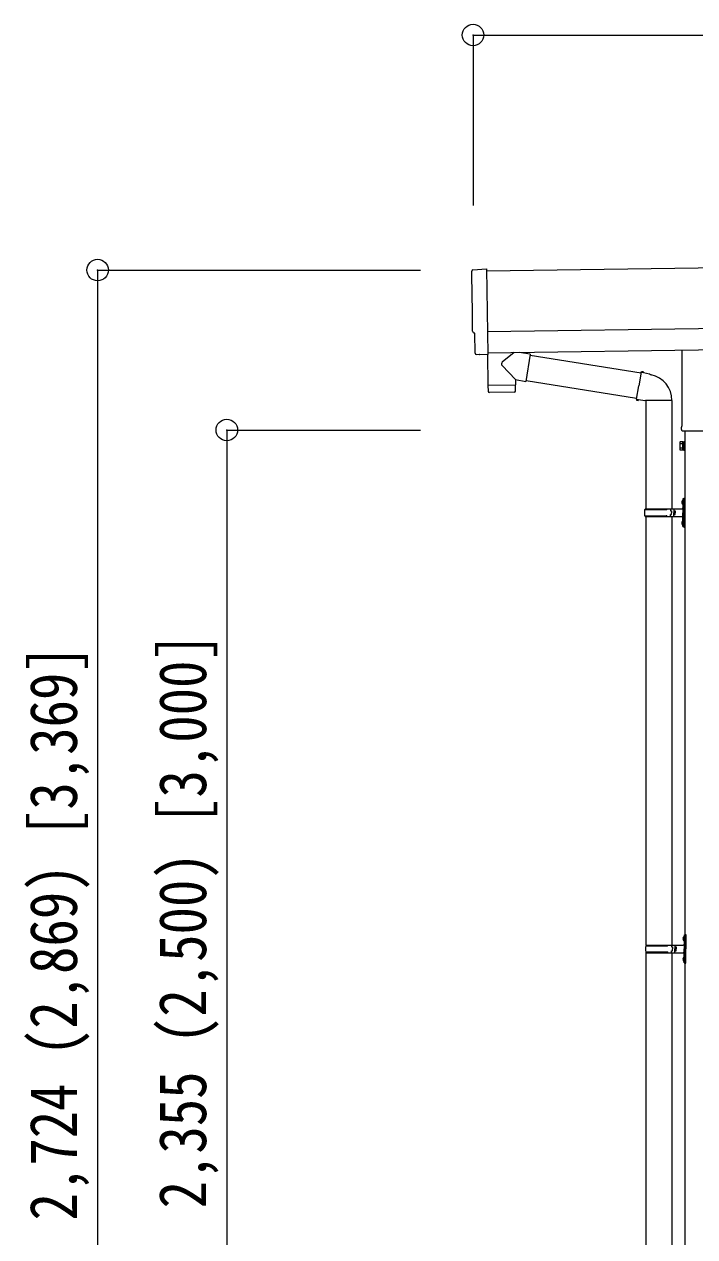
# Model space of a CAD drawing. Units: millimetres, scale not verified. Extents: x -88263 to 14131, y -29850 to 9646.
# Drawn here: x 1394 to 2951, y 371 to 3186 of the extents above; entities that cross this region are included whole.
import ezdxf
from ezdxf.enums import TextEntityAlignment as Align

# ---------------------------------------------------------------- set-up
doc = ezdxf.new("R2010")
doc.units = ezdxf.units.MM
doc.header["$LTSCALE"] = 50
doc.header["$PDMODE"] = 32
doc.header["$PDSIZE"] = 50
for name, color, linetype, lineweight in [('0-2_建具', 4, 'Continuous', 9), ('0-6_手摺', 5, 'Continuous', 5), ('0-9_敷地', 7, 'Continuous', 9)]:
    doc.layers.add(name, color=color, linetype=linetype, lineweight=lineweight)
doc.styles.add('ＭＳ ゴシック', font='')
doc.styles.get('ＭＳ ゴシック').set_extended_font_data('MS Gothic')

msp = doc.modelspace()

# ---------------------------------------------------------------- linework, layer by layer
at = {"layer": '0-2_建具'}
for p, q in [((7832.58, 2689.54), (2467.63, 2612.9)), ((2469.63, 2472.92), (7834.58, 2549.56)), ((2470.34, 2422.92), (7835.29, 2499.56)), ((2922.05, 2253.73), (2922.05, 2429.37)), ((2450.77, 2418.87), (2443.84, 2419.13)), ((2470.38, 2420.15), (2470.4, 2419.15)), ((2920.35, 2244.95), (2920.35, 2250.45)), ((3058.28, 2241.45), (2922.41, 2241.45)), ((2927.85, 2241.45), (2927.85, -611.05)), ((2916.35, 2215.45), (2917.11, 2216.77)), ((2916.35, 2215.45), (2916.35, 2198.45)), ((2916.35, 2198.45), (2917.11, 2197.14)), ((2923.35, 2211.86), (2917.11, 2211.86)), ((2923.35, 2202.05), (2917.11, 2202.05)), ((2923.35, 2197.14), (2917.11, 2197.14)), ((2925.85, 2197.75), (2923.35, 2197.75))]:
    msp.add_line(p, q, dxfattribs=at)
for points in [[(2436.01, 2615.89), (2467.55, 2617.99), (2470.38, 2420.15)], [(2440.96, 2422.09), (2440.29, 2469.11), (2439.69, 2469.1)], [(2451.5, 2419.16), (2452.16, 2419.8), (2470.4, 2419.15)], [(2923.35, 2197.14), (2923.35, 2216.77), (2917.11, 2216.77)], [(2923.35, 2197.75), (2923.35, 2216.15), (2925.85, 2216.15)]]:
    msp.add_lwpolyline(points, dxfattribs=at)
msp.add_lwpolyline([(2925.85, 2196.45), (2925.85, 2217.45), (2927.85, 2217.45), (2927.85, 2196.45)], close=True, dxfattribs=at)
for centre, radius, start, end in [((2924.35, 2250.45), 4, 125.09963, 180), ((2924.35, 2244.95), 4, 180, 194.47751), ((2924.35, 2244.95), 4, 194.47751, 241.04498), ((2920.69, 2214.32), 4.34, 145.61575, 214.38425), ((2932.59, 2206.95), 16.24, 162.41205, 197.58795), ((2920.69, 2199.59), 4.34, 145.61575, 214.38425)]:
    msp.add_arc(centre, radius, start, end, dxfattribs=at)
for centre, major_axis, ratio, start_param, end_param in [((2436.21, 2612.89), (-3, -0.04), 0.99863, 4.7647489, 6.2979817), ((-2328.16, 2474.4), (4762.89, 68.04), 0.99863, 6.2686928, 6.2979817), ((2439.62, 2473.5), (-4.41, -0.06), 0.99863, 6.2686928, 7.8539816), ((2443.96, 2422.14), (-2.15, -2.1), 0.9974, 5.5252311, 7.0411395), ((2450.81, 2419.87), (-0.717, -0.7), 0.9974, 0.7579542, 1.5707963)]:
    msp.add_ellipse(centre, major_axis=major_axis, ratio=ratio, start_param=start_param, end_param=end_param, dxfattribs=at)
at = {"layer": '0-6_手摺', "color": 6, "lineweight": 9}
for p, q in [((2436.35, 3161.18), (2436.35, 2765.33)), ((2436.35, 3161.18), (9146.35, 3161.18)), ((1564.63, 2615.32), (2314.63, 2615.32)), ((1564.63, 2615.32), (1564.63, -111.05)), ((1864.63, 2243.95), (1864.63, -111.05)), ((1864.63, 2243.95), (2314.63, 2243.95))]:
    msp.add_line(p, q, dxfattribs=at)
at = {"layer": '0-6_手摺', "color": 6}
for p in [(2436.35, 3161.18), (1564.63, 2615.32), (1864.63, 2243.95)]:
    msp.add_point(p, dxfattribs=at)
at = {"layer": '0-9_敷地'}
for p, q in [((2531.79, 2423.8), (2504.14, 2401.29)), ((2569.41, 2419.79), (2543.57, 2423.97)), ((2534.83, 2360.85), (2503.96, 2393.96)), ((2569.41, 2419.79), (2559.24, 2356.91)), ((2569.11, 2417.96), (2826.6, 2376.97)), ((2826.8, 2378.11), (2821.27, 2346.74)), ((2826.8, 2378.11), (2827.94, 2380.09)), ((2827.94, 2380.09), (2831.51, 2379.46)), ((2831.51, 2379.46), (2831.92, 2377.11)), ((2846.43, 2374.29), (2848.12, 2372.66)), ((2848.12, 2372.66), (2850.24, 2372.21)), ((2471.03, 2346.92), (2471.44, 2333.88)), ((2475.51, 2347.99), (2475.54, 2346.99)), ((2530.51, 2348.77), (2530.5, 2347.77)), ((2534.83, 2360.85), (2559.24, 2356.91)), ((2534.83, 2360.85), (2535.01, 2348.84)), ((2559.54, 2358.73), (2816.18, 2317.87)), ((2815.74, 2315.38), (2821.27, 2346.74)), ((2532.02, 2331.79), (2474.49, 2330.97)), ((2815.74, 2315.38), (2816.13, 2313.12)), ((2815.74, 2315.38), (2820.89, 2314.56)), ((2816.13, 2313.12), (2819.7, 2312.5)), ((2819.7, 2312.5), (2820.89, 2314.56)), ((2820.89, 2314.56), (2835.49, 2312.25)), ((2835.49, 2312.25), (2837.7, 2313.23)), ((2898, 2312.84), (2836.81, 2312.84)), ((2837.85, 2312.84), (2837.85, 2060.95)), ((2897.85, 2312.84), (2897.85, 2060.95)), ((2923.85, 2083.95), (2926.85, 2085.45)), ((2923.85, 2083.95), (2923.85, 2051.95)), ((2926.85, 2085.45), (2926.85, 2051.95)), ((2926.85, 2085.45), (2927.85, 2085.45)), ((2927.85, 2085.45), (2927.85, 2051.95)), ((2834.85, 2058.95), (2885.18, 2058.95)), ((2835.85, 2060.95), (2921.85, 2060.95)), ((2835.85, 2060.95), (2835.85, 2058.95)), ((2894.85, 2060.95), (2894.85, 2056.45)), ((2894.85, 2056.45), (2896.85, 2056.45)), ((2896.85, 2056.45), (2896.85, 2051.95)), ((2902.85, 2060.95), (2902.85, 2051.95)), ((2902.85, 2056.45), (2905.85, 2056.45)), ((2905.85, 2056.45), (2905.85, 2051.95)), ((2921.55, 2078.09), (2923.59, 2077.1)), ((2922.82, 2080.1), (2923.45, 2080.1)), ((2922.82, 2080.1), (2922.82, 2071.8)), ((2922.82, 2071.8), (2923.45, 2071.8)), ((2923.45, 2080.1), (2923.45, 2071.8)), ((2923.45, 2080.1), (2923.85, 2079.7)), ((2923.45, 2071.8), (2923.85, 2072.2)), ((2923.59, 2077.1), (2924.2, 2075.95)), ((2923.85, 2079.7), (2923.85, 2072.2)), ((2834.85, 2044.95), (2885.18, 2044.95)), ((2835.85, 2042.95), (2835.85, 2044.95)), ((2835.85, 2042.95), (2921.85, 2042.95)), ((2837.85, 2042.95), (2837.85, 1047.95)), ((2894.85, 2042.95), (2894.85, 2047.45)), ((2894.85, 2047.45), (2896.85, 2047.45)), ((2896.85, 2047.45), (2896.85, 2051.95)), ((2897.85, 2042.95), (2897.85, 1047.95)), ((2902.85, 2042.95), (2902.85, 2051.95)), ((2902.85, 2047.45), (2905.85, 2047.45)), ((2905.85, 2047.45), (2905.85, 2051.95)), ((2921.55, 2030.09), (2923.59, 2029.1)), ((2922.82, 2032.1), (2923.45, 2032.1)), ((2922.82, 2032.1), (2922.82, 2023.8)), ((2923.45, 2032.1), (2923.45, 2023.8)), ((2923.45, 2032.1), (2923.85, 2031.7)), ((2923.59, 2029.1), (2924.2, 2027.95)), ((2923.85, 2019.95), (2923.85, 2051.95)), ((2923.85, 2031.7), (2923.85, 2024.2)), ((2926.85, 2018.45), (2926.85, 2051.95)), ((2927.85, 2018.45), (2927.85, 2051.95)), ((2922.82, 2023.8), (2923.45, 2023.8)), ((2923.45, 2023.8), (2923.85, 2024.2)), ((2923.85, 2019.95), (2926.85, 2018.45)), ((2926.85, 2018.45), (2927.85, 2018.45)), ((2926.35, 1070.95), (2929.35, 1072.45)), ((2926.35, 1070.95), (2926.35, 1038.95)), ((2929.35, 1072.45), (2929.35, 1038.95)), ((2929.35, 1072.45), (2930.35, 1072.45)), ((2930.35, 1072.45), (2930.35, 1038.95)), ((2837.35, 1045.95), (2887.68, 1045.95)), ((2838.35, 1047.95), (2924.35, 1047.95)), ((2838.35, 1047.95), (2838.35, 1045.95)), ((2897.35, 1047.95), (2897.35, 1043.45)), ((2897.35, 1043.45), (2899.35, 1043.45)), ((2899.35, 1043.45), (2899.35, 1038.95)), ((2905.35, 1047.95), (2905.35, 1038.95)), ((2905.35, 1043.45), (2908.35, 1043.45)), ((2908.35, 1043.45), (2908.35, 1038.95)), ((2924.05, 1065.1), (2926.09, 1064.1)), ((2925.32, 1067.1), (2925.95, 1067.1)), ((2925.32, 1067.1), (2925.32, 1058.8)), ((2925.32, 1058.8), (2925.95, 1058.8)), ((2925.95, 1067.1), (2925.95, 1058.8)), ((2925.95, 1067.1), (2926.35, 1066.7)), ((2925.95, 1058.8), (2926.35, 1059.2)), ((2926.09, 1064.1), (2926.7, 1062.95)), ((2926.35, 1066.7), (2926.35, 1059.2)), ((2837.35, 1031.95), (2887.68, 1031.95)), ((2837.85, 1029.96), (2837.85, 97.95)), ((2838.35, 1029.95), (2838.35, 1031.95)), ((2838.35, 1029.95), (2924.35, 1029.95)), ((2897.35, 1029.95), (2897.35, 1034.45)), ((2897.35, 1034.45), (2899.35, 1034.45)), ((2897.85, 1029.96), (2897.85, 97.95)), ((2899.35, 1034.45), (2899.35, 1038.95)), ((2905.35, 1029.95), (2905.35, 1038.95)), ((2905.35, 1034.45), (2908.35, 1034.45)), ((2908.35, 1034.45), (2908.35, 1038.95)), ((2924.05, 1017.1), (2926.09, 1016.1)), ((2925.32, 1019.1), (2925.95, 1019.1)), ((2925.32, 1019.1), (2925.32, 1010.8)), ((2925.95, 1019.1), (2925.95, 1010.8)), ((2925.95, 1019.1), (2926.35, 1018.7)), ((2926.09, 1016.1), (2926.7, 1014.95)), ((2926.35, 1006.95), (2926.35, 1038.95)), ((2926.35, 1018.7), (2926.35, 1011.2)), ((2929.35, 1005.45), (2929.35, 1038.95)), ((2930.35, 1005.45), (2930.35, 1038.95)), ((2925.32, 1010.8), (2925.95, 1010.8)), ((2925.95, 1010.8), (2926.35, 1011.2)), ((2926.35, 1006.95), (2929.35, 1005.45)), ((2929.35, 1005.45), (2930.35, 1005.45))]:
    msp.add_line(p, q, dxfattribs=at)
for points in [[(2470, 2419.16), (2471.01, 2347.92), (2535.01, 2348.84)], [(2826.8, 2378.11), (2831.92, 2377.11), (2846.43, 2374.29)], [(2534.98, 2334.78), (2535.02, 2347.84), (2471.03, 2346.92)], [(2921.55, 2073.8), (2923.59, 2074.8), (2924.2, 2075.95)], [(2921.55, 2025.8), (2923.59, 2026.8), (2924.2, 2027.95)], [(2924.05, 1060.81), (2926.09, 1061.8), (2926.7, 1062.95)], [(2924.05, 1012.81), (2926.09, 1013.8), (2926.7, 1014.95)]]:
    msp.add_lwpolyline(points, dxfattribs=at)
for centre, radius, start, end in [((2507.45, 2397.54), 5, 131.47396, 225.79244), ((2837.7, 2313.23), 60.3, 359.62495, 78), ((2474.44, 2333.97), 3, 181.81845, 270.86677), ((2531.98, 2334.79), 3, 270.81845, 359.81845), ((2883.6, 2051.95), 49.25, 171.82876, 180.00002), ((2885.18, 2060.95), 2, 270, 359.99998), ((2927.15, 2075.95), 6, 136.21765, 223.78235), ((2921.85, 2062.95), 2, 270, 359.99998), ((2883.6, 2051.95), 49.25, 180.00002, 188.17127), ((2885.18, 2042.95), 2, 0.00005, 90.00004), ((2927.15, 2027.95), 6, 136.21765, 223.78235), ((2921.85, 2040.95), 2, 0.00005, 90.00004), ((2886.1, 1038.95), 49.25, 171.82876, 180.00002), ((2887.68, 1047.95), 2, 270, 359.99998), ((2929.65, 1062.95), 6, 136.21765, 223.78235), ((2924.35, 1049.95), 2, 270, 359.99998), ((2886.1, 1038.95), 49.25, 180.00002, 188.17127), ((2887.68, 1029.95), 2, 0.00005, 90.00004), ((2929.65, 1014.95), 6, 136.21765, 223.78235), ((2924.35, 1027.95), 2, 0.00005, 90.00004)]:
    msp.add_arc(centre, radius, start, end, dxfattribs=at)

# ---------------------------------------------------------------- texts
at = {"layer": '0-6_手摺', "color": 7, "style": 'ＭＳ ゴシック', "width": 0.85}
for s, p in [('2,355 (2,500) [3,000]', (1849.63, 436.45)), ('2,724 (2,869) [3,369]', (1549.63, 408.39))]:
    msp.add_text(s, height=110, rotation=90, dxfattribs=at).set_placement(p, align=Align.BOTTOM_LEFT)

doc.saveas('drawing.dxf')
